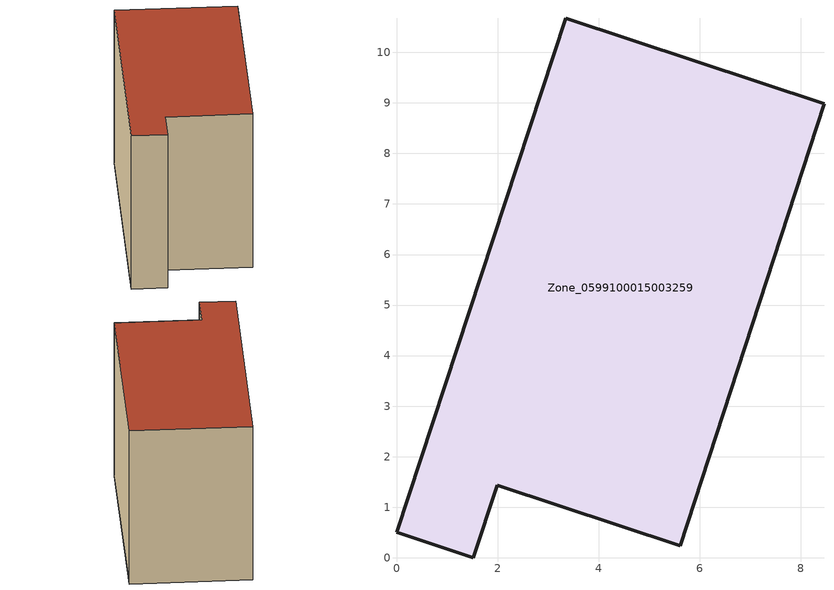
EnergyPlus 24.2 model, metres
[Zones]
Zone_0599100015003259
 floor ground (C_G): 1.99,1.43 1.52,0 0,0.51 3.35,10.68 8.46,8.98 5.62,0.23 z0.94
 wall outside (C_F): 3.35,10.68 0,0.51 1.52,0 1.99,1.43 5.62,0.23 8.46,8.98 3.35,10.68 z0.94:8.71
 roof outside (C_R): 5.62,0.23 8.46,8.98 3.35,10.68 0,0.51 1.52,0 1.99,1.43 z8.71
[BUILDING]
Pand.0599100015003259: North Axis=0; Terrain=City; Loads Convergence Tolerance Value=0.04; Temperature Convergence Tolerance Value=0.4; Solar Distribution=FullExterior; Maximum Number of Warmup Days=25; Minimum Number of Warmup Days=1
[Site:Location]
Rotterdam.The.Hague.AP_ZH_NLD Design_Conditions: Latitude=51.96; Longitude=4.45; Time Zone=1; Elevation=-4.5
[SITE:GROUNDTEMPERATURE:BUILDINGSURFACE]
18, 18, 18, 18, 18, 18, 18, 18, 18, 18, 18, 18
[MATERIAL] Thermal Absorptance=0.9; Solar Absorptance=0.7; Visible Absorptance=0.7
Name | Roughness | Thickness | Conductivity | Density | Specific Heat
G.TI.1965-1974 | MediumSmooth | 0.15 | 0.882353 | 540 | 1210
F.TI.1965-1974 | Rough | 0.3 | 0.697674 | 1920 | 840
R.TI.1965-1974 | MediumRough | 0.2 | 0.232558 | 1500 | 1000
[CONSTRUCTION]
C_G: G.TI.1965-1974
C_F: F.TI.1965-1974
C_R: R.TI.1965-1974
[ZONE]
Zone_0599100015003259: Type=1; Multiplier=1; Ceiling Height=Autocalculate; Volume=Autocalculate; Floor Area=autocalculate; Part of Total Floor Area=Yes
[ZONEINFILTRATION:DESIGNFLOWRATE]
Infil_Zone_0599100015003259: Zone or ZoneList or Space or SpaceList=Zone_0599100015003259; Schedule=AlwaysOn; Design Flow Rate Calculation Method=Flow/Area; Flow Rate per Floor Area=0.003; Constant Term Coefficient=1; Temperature Term Coefficient=0; Velocity Term Coefficient=0; Velocity Squared Term Coefficient=0
[HVACTEMPLATE:ZONE:IDEALLOADSAIRSYSTEM]
Zone_0599100015003259: Maximum Heating Supply Air Temperature=50; Minimum Cooling Supply Air Temperature=13; Maximum Heating Supply Air Humidity Ratio=0.0156; Minimum Cooling Supply Air Humidity Ratio=0.0077; Heating Limit=NoLimit; Cooling Limit=NoLimit; Dehumidification Control Type=ConstantSensibleHeatRatio; Cooling Sensible Heat Ratio=0.7; Dehumidification Setpoint=60; Humidification Control Type=None; Humidification Setpoint=30; Outdoor Air Method=None; Outdoor Air Flow Rate per Person=0.00944; Outdoor Air Flow Rate per Zone Floor Area=0; Outdoor Air Flow Rate per Zone=0; Demand Controlled Ventilation Type=None; Outdoor Air Economizer Type=NoEconomizer; Heat Recovery Type=None; Sensible Heat Recovery Effectiveness=0.7; Latent Heat Recovery Effectiveness=0.65
[ZONECONTROL:THERMOSTAT]
ThermostatControl_Zone_0599100015003259: Zone or ZoneList=Zone_0599100015003259; Control Type Schedule=DualSetpointControlType; Control 1=Thermostat_Zone_0599100015003259; Temperature Difference Between Cutout And Setpoint=0
[THERMOSTATSETPOINT:DUALSETPOINT]
Thermostat_Zone_0599100015003259: Heating Setpoint Temperature Schedule=HeatingSetpoint_Zone_0599100015003259; Cooling Setpoint Temperature Schedule=CoolingSetpoint_Zone_0599100015003259
[SCHEDULE:COMPACT]
HeatingSetpoint_Zone_0599100015003259: Through: 12/31, For: AllDays, Until: 24:00, 21
CoolingSetpoint_Zone_0599100015003259: Through: 12/31, For: AllDays, Until: 24:00, 24
DualSetpointControlType: Through: 12/31, For: AllDays, Until: 24:00, 4
AlwaysOn: Through: 12/31, For: AllDays, Until: 24:00, 1
